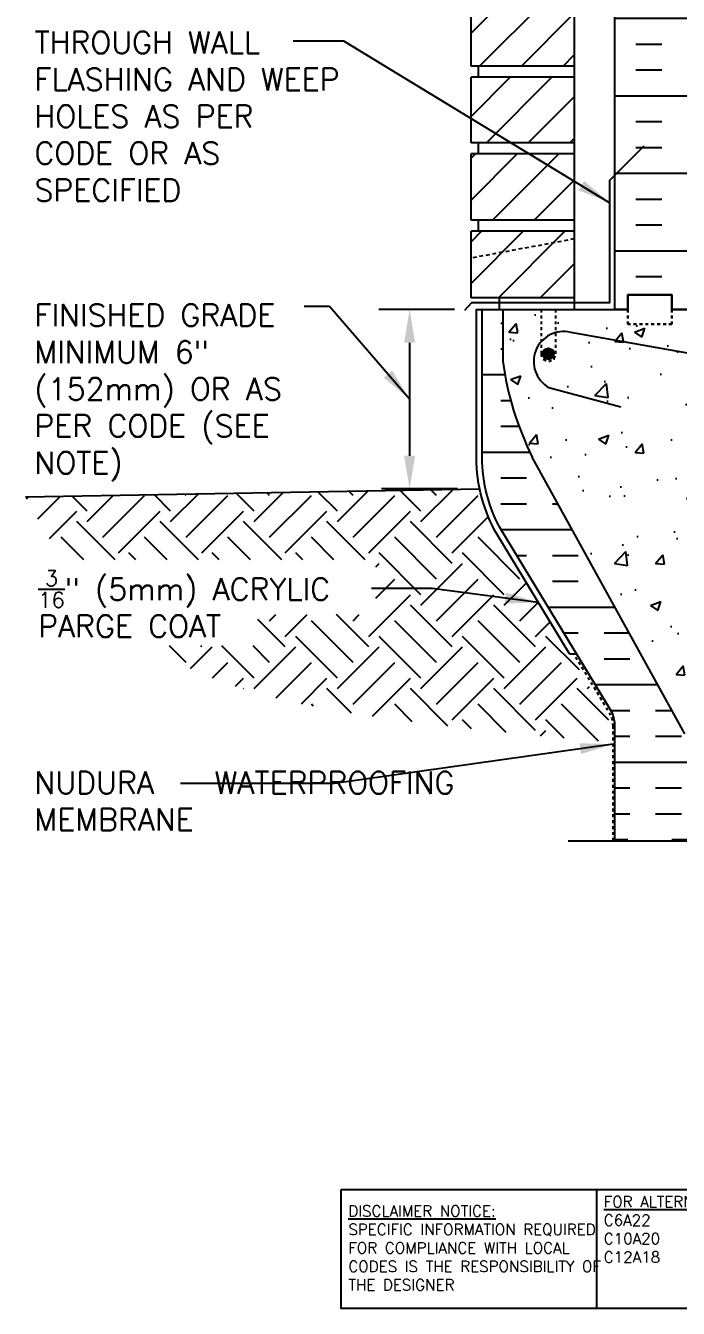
# Model space of a CAD drawing. Header units: inches. Extents: x 103.1 to 155.7, y -23.7 to 47.2.
# Drawn here: x 103.11 to 125.25, y -23.66 to 19.79 of the extents above; entities that cross this region are included whole.
import ezdxf

# ---------------------------------------------------------------- set-up
doc = ezdxf.new("R2010")
doc.units = ezdxf.units.IN
doc.header["$LTSCALE"] = 0.5
doc.header["$MEASUREMENT"] = 0
for name, pattern in [('DASHED2', [0.375, 0.25, -0.125]), ('DASHEDX2', [1.5, 1, -0.5]), ('HIDDEN2', [0.1875, 0.125, -0.0625])]:
    doc.linetypes.add(name, pattern=pattern)
for name, color, linetype in [('HATCH', 12, 'Continuous'), ('Hidden2', 12, 'HIDDEN2'), ('line25', 2, 'Continuous'), ('LINE3', 3, 'Continuous'), ('LINE50', 5, 'Continuous'), ('LINE9', 9, 'Continuous'), ('TEXT', 4, 'Continuous')]:
    doc.layers.add(name, color=color, linetype=linetype)
doc.styles.add('DIM', font='romans.shx', dxfattribs={"width": 0.7})
doc.styles.add('ROMANS', font='romans.shx', dxfattribs={"height": 1.125})
doc.styles.get("Standard").update_dxf_attribs({"font": 'romans.shx', "height": 1.125})
doc.dimstyles.new('ext_12', dxfattribs={"dimscale": 12, "dimtxt": 0.09375, "dimasz": 0.09375, "dimexe": 0.09375, "dimexo": 0.0625, "dimgap": 0.0625, "dimtad": 1, "dimdec": 1, "dimzin": 3, "dimdsep": 46, "dimlunit": 4, "dimtxsty": 'DIM', "dimcen": 0.09, "dimdle": 0.09375, "dimclrt": 4, "dimadec": 0, "dimazin": 0, "dimtfac": 1, "dimtdec": 1, "dimtmove": 2, "dimatfit": 3, "dimfxl": 1, "dimfrac": 2, "dimtolj": 1, "dimtzin": 0, "dimarcsym": 0})

# ---------------------------------------------------------------- blocks, each defined once
blk = doc.blocks.new('A$C3BE81C1F')
at = {"layer": 'LINE3'}
for p, q in [((6.106, 0.764), (-3.267, 2.437)), ((-4.004, 0.572), (-1.571, -0.08)), ((7.335, -7.021), (7.335, -0.712))]:
    blk.add_line(p, q, dxfattribs=at)
for centre, radius, start, end in [((-3.509, 1.454), 1.012, 76.184, 240.6907), ((5.835, -0.712), 1.5, 360, 79.5785)]:
    blk.add_arc(centre, radius, start, end, dxfattribs=at)

msp = doc.modelspace()

# ---------------------------------------------------------------- hatches: boundary and pattern name
at = {"layer": 'HATCH'}
h = msp.add_hatch(dxfattribs=at)
h.set_pattern_fill('ANSI31', color=256, scale=8, style=0)
h.set_pattern_definition([(45, (111.9186, -20.6992), (-0.707107, 0.707107), [])])
h.paths.add_polyline_path([(121.72, 12.826), (118.22, 12.826), (118.22, 10.576), (121.72, 10.576)])
h.paths.add_polyline_path([(121.72, 15.451), (118.22, 15.451), (118.22, 13.201), (121.72, 13.201)])
h.paths.add_polyline_path([(121.72, 18.046), (118.22, 18.046), (118.22, 15.826), (121.72, 15.826)])
h.paths.add_polyline_path([(121.72, 20.671), (118.22, 20.671), (118.22, 18.421), (121.72, 18.421)])
h.paths.add_polyline_path([(121.72, 23.271), (120.095, 23.271), (120.095, 23.296), (118.22, 23.296), (118.22, 21.046), (121.72, 21.046)])
h.paths.add_polyline_path([(121.72, 25.921), (118.22, 25.921), (118.22, 23.671), (121.72, 23.671)])
h.paths.add_polyline_path([(121.72, 28.546), (118.22, 28.546), (118.22, 26.296), (121.72, 26.296)])
h.paths.add_polyline_path([(121.72, 31.171), (118.22, 31.171), (118.22, 28.921), (121.72, 28.921)])
h.paths.add_polyline_path([(121.72, 33.771), (120.095, 33.771), (120.095, 33.796), (118.22, 33.796), (118.22, 31.546), (121.72, 31.546)])
h.paths.add_polyline_path([(121.72, 36.391), (118.22, 36.391), (118.22, 34.171), (121.72, 34.171)])
h.paths.add_polyline_path([(121.72, 39.016), (118.22, 39.016), (118.22, 36.766), (121.72, 36.766)])
h.paths.add_polyline_path([(121.72, 41.641), (118.22, 41.641), (118.22, 39.391), (121.72, 39.391)])
h.paths.add_polyline_path([(121.72, 44.241), (120.095, 44.241), (120.095, 44.266), (118.22, 44.266), (118.22, 42.016), (121.72, 42.016)])
h.paths.add_polyline_path([(121.72, 46.176), (118.22, 46.176), (118.22, 44.641), (121.72, 44.641)])
h = msp.add_hatch(dxfattribs=at)
h.set_pattern_fill('INSUL', color=256, scale=7, style=0)
h.set_pattern_definition([(0, (-2800.4416, -386.834), (0, 2.625), []), (0, (-2800.4416, -385.959), (0, 2.625), [0.875, -0.875]), (0, (-2800.4416, -385.084), (0, 2.625), [0.875, -0.875])])
h.paths.add_polyline_path([(123.095, 10.176), (123.532, 10.176), (123.532, 10.676), (125.032, 10.676), (125.032, 10.176), (125.72, 10.176), (125.72, 28.176), (125.032, 28.176), (125.032, 28.676), (123.532, 28.676), (123.532, 28.176), (123.095, 28.176)])
h = msp.add_hatch(dxfattribs=at)
h.set_pattern_fill('INSUL', color=256, scale=7, style=0)
h.set_pattern_definition([(0, (-2876.7708, -430.4066), (0, 2.625), []), (0, (-2876.7708, -429.5316), (0, 2.625), [0.875, -0.875]), (0, (-2876.7708, -428.6566), (0, 2.625), [0.875, -0.875])])
h.paths.add_polyline_path([(120.295, 5.176, -0.079579), (119.295, 8.426), (119.295, 10.176), (118.595, 10.176), (118.595, 5.176, 0.131652), (119.265, 2.676), (123.003, -3.474, -0.10438), (123.095, -3.949), (123.095, -7.824), (123.532, -7.824), (123.532, -7.324), (125.032, -7.324), (125.032, -7.824), (125.72, -7.824), (125.72, -4.574), (125.47, -4.574), (125.47, -4.199)])
h = msp.add_hatch(dxfattribs=at)
h.set_pattern_fill('AR-CONC', color=256, scale=0.5, style=0)
h.set_pattern_definition([(50, (77.044, -9.0785), (3.5863, -0.31376), [0.375, -4.125]), (355, (77.044, -9.0785), (-0.69376, 3.76096), [0.3, -3.3]), (100.4514, (77.343, -9.1047), (2.89255, 3.4472), [0.3187, -3.5057]), (46.184, (77.044, -8.0785), (5.3362, -0.8276), [0.5625, -6.1875]), (96.636, (77.4887, -8.1475), (4.6733, 4.8706), [0.47805, -5.25856]), (351.184, (77.044, -8.0785), (4.6733, 4.8706), [0.45, -4.95]), (21, (77.544, -8.3285), (2.98454, -2.0131), [0.375, -4.125]), (326, (77.544, -8.3285), (1.21658, 3.62575), [0.3, -3.3]), (71.4514, (77.7927, -8.4963), (4.20111, 1.61265), [0.3187, -3.5057]), (37.5, (77.044, -9.0785), (0.0608, 1.66447), [0, -3.26, 0, -3.35, 0, -3.3125]), (7.5, (77.044, -9.0785), (1.31535, 1.97206), [0, -1.91, 0, -3.185, 0, -1.2625]), (327.5, (75.929, -9.0785), (2.669112, -0.112774), [0, -1.25, 0, -3.9, 0, -5.175]), (317.5, (75.429, -9.0785), (2.91593, 0.50052), [0, -1.625, 0, -2.59, 0, -3.675])])
h.paths.add_polyline_path([(125.47, -4.199), (125.47, -4.574), (125.72, -4.574), (125.72, 8.677), (121.808, 9.375, 0.119457), (121.095, 9.328), (121.095, 8.676, -1), (120.595, 8.676), (120.595, 10.176), (119.295, 10.176), (119.295, 8.426, 0.079579), (120.295, 5.176)])
h.paths.add_polyline_path([(125.72, 10.176), (125.032, 10.176), (125.032, 9.676), (123.532, 9.676), (123.532, 10.176), (123.095, 10.176), (121.095, 10.176), (121.095, 9.328, -0.121925), (121.822, 9.373), (125.72, 8.677)], flags=17)
h = msp.add_hatch(dxfattribs=at)
h.set_pattern_fill('EARTH', color=256, scale=8, angle=45, style=0)
h.set_pattern_definition([(45, (111.9186, -20.6992), (2e-16, 2.82843), [2, -2]), (45, (111.3883, -20.1688), (2e-16, 2.82843), [2, -2]), (45, (110.858, -19.6385), (2e-16, 2.82843), [2, -2]), (135, (110.858, -19.285), (-2.82843, 4e-16), [2, -2]), (135, (111.3883, -18.7546), (-2.82843, 4e-16), [2, -2]), (135, (111.9186, -18.2243), (-2.82843, 4e-16), [2, -2])])
edge = h.paths.add_edge_path()
edge.add_line((122.907, -4.483), (122.907, -3.948))
edge.add_arc((121.924, -3.93), 0.984, 358.9719, 382.1268)
edge.add_line((122.835, -3.559), (121.555, -1.482))
edge.add_line((121.555, -1.482), (120.244, 0.674))
edge.add_line((120.244, 0.674), (119.301, 0.148))
edge.add_line((119.301, 0.148), (112.966, -3.278))
edge.add_line((112.966, -3.278), (113.728, -3.426))
edge.add_line((113.728, -3.426), (115.507, -3.698))
edge.add_line((115.507, -3.698), (117.624, -3.962))
edge.add_line((117.624, -3.962), (120.135, -4.227))
edge.add_line((120.135, -4.227), (122.907, -4.483))
edge = h.paths.add_edge_path()
edge.add_line((110.991, -1.218), (107.315, -1.218))
edge.add_line((107.315, -1.218), (107.978, -1.626))
edge.add_line((107.978, -1.626), (108.889, -2.076))
edge.add_line((108.889, -2.076), (109.869, -2.47))
edge.add_line((109.869, -2.47), (110.965, -2.82))
edge.add_line((110.965, -2.82), (112.233, -3.136))
edge.add_line((112.233, -3.136), (112.966, -3.278))
edge.add_line((112.966, -3.278), (119.301, 0.148))
edge.add_line((119.301, 0.148), (120.244, 0.674))
edge.add_line((120.244, 0.674), (119.104, 2.55))
edge.add_arc((123.595, 5.146), 5.187, 191.6439, 210.0236, ccw=False)
edge.add_line((118.514, 4.099), (103.114, 3.83))
edge.add_line((103.114, 3.83), (103.19, 3.679))
edge.add_line((103.19, 3.679), (103.961, 2.351))
edge.add_line((103.961, 2.351), (104.413, 1.694))
edge.add_line((104.413, 1.694), (114.989, 1.694))
edge.add_line((114.989, 1.694), (114.989, -0.157))
edge.add_line((114.989, -0.157), (110.991, -0.157))
edge.add_line((110.991, -0.157), (110.991, -1.218))
at = {"layer": 'LINE3'}
msp.add_hatch(color=256, dxfattribs=at).paths.add_polyline_path([(120.657, 8.676, 1), (121.032, 8.676, 1)])

# ---------------------------------------------------------------- linework, layer by layer
at = {"layer": 'Hidden2', "color": 9}
for p, q in [((119.295, 10.176), (120.595, 10.176)), ((121.095, 10.176), (123.095, 10.176))]:
    msp.add_line(p, q, dxfattribs=at)
at = {"layer": 'Hidden2'}
for p, q in [((119.295, 10.176), (120.595, 10.176)), ((120.595, 10.176), (120.595, 8.676)), ((121.095, 10.176), (123.095, 10.176)), ((121.095, 8.676), (121.095, 10.176))]:
    msp.add_line(p, q, dxfattribs=at)
msp.add_arc((120.845, 8.676), 0.25, 180, 0, dxfattribs=at)
at = {"layer": 'line25'}
for p, q in [((121.72, 46.176), (121.72, 10.201)), ((118.22, 18.421), (118.22, 20.671)), ((121.72, 18.421), (118.22, 18.421)), ((118.47, 18.046), (118.47, 18.421)), ((121.72, 18.046), (118.22, 18.046)), ((118.22, 15.826), (118.22, 18.046)), ((121.72, 15.826), (118.22, 15.826)), ((118.47, 15.451), (118.47, 15.826)), ((121.72, 15.451), (118.22, 15.451)), ((118.22, 13.201), (118.22, 15.451)), ((121.72, 13.201), (118.22, 13.201)), ((118.47, 12.826), (118.47, 13.201)), ((121.72, 12.826), (118.22, 12.826)), ((118.22, 10.576), (118.22, 12.826)), ((121.72, 10.576), (118.22, 10.576)), ((119.17, 10.576), (119.17, 10.201)), ((119.295, 10.176), (119.295, 8.426)), ((125.47, -4.199), (120.295, 5.176))]:
    msp.add_line(p, q, dxfattribs=at)
msp.add_arc((129.94, 9.922), 10.75, 188.0028, 206.2026, dxfattribs=at)
at = {"layer": 'LINE3'}
msp.add_circle((120.845, 8.676), 0.188, dxfattribs=at)
at = {"layer": 'LINE50'}
for p, q in [((123.095, 10.176), (123.095, 28.176)), ((103.114, 3.83), (118.514, 4.099))]:
    msp.add_line(p, q, dxfattribs=at)
for points in [[(125.72, 10.176), (125.032, 10.176), (125.032, 10.676), (123.532, 10.676), (123.532, 10.176), (123.095, 10.176)], [(123.095, 10.176), (123.532, 10.176), (123.532, 10.676), (125.032, 10.676), (125.032, 10.176), (125.72, 10.176)], [(123.095, 10.176), (123.532, 10.176), (123.532, 10.676), (125.032, 10.676), (125.032, 10.176), (125.72, 10.176)]]:
    msp.add_lwpolyline(points, dxfattribs=at)
msp.add_lwpolyline([(123.095, -7.824), (123.095, -3.949, 0.10438), (123.003, -3.474), (119.265, 2.676, -0.131652), (118.595, 5.176), (118.595, 10.176), (119.295, 10.176)], format="xyb", dxfattribs=at)
at = {"layer": 'LINE9'}
for p, q in [((122.921, 14.55), (124.095, 15.725)), ((121.555, -1.482), (121.774, -1.482)), ((121.51, -7.824), (128.72, -7.824))]:
    msp.add_line(p, q, dxfattribs=at)
at = {"layer": 'LINE9', "linetype": 'DASHED2'}
msp.add_line((121.72, 12.566), (118.22, 11.919), dxfattribs=at)
at = {"layer": 'LINE9'}
msp.add_lwpolyline([(122.921, 14.55), (122.921, 10.4), (118.233, 10.4), (117.995, 10.141)], dxfattribs=at)
msp.add_lwpolyline([(121.555, -1.482), (119.104, 2.55, -0.131757), (118.407, 5.146), (118.407, 10.176), (123.095, 10.176)], format="xyb", dxfattribs=at)
at = {"layer": 'LINE9', "linetype": 'DASHED2', "ltscale": 0.15}
msp.add_lwpolyline([(125.032, 10.176), (125.032, 10.176), (125.032, 9.676), (123.532, 9.676), (123.532, 10.176), (123.532, 10.176)], dxfattribs=at)
at = {"layer": 'LINE9', "color": 8, "linetype": 'DASHED2', "ltscale": 0.15}
msp.add_lwpolyline([(123.532, 10.176), (123.532, 10.176), (123.532, 9.676), (125.032, 9.676), (125.032, 10.176), (125.032, 10.176)], dxfattribs=at)
at = {"layer": 'LINE9', "linetype": 'DASHEDX2', "ltscale": 0.1}
msp.add_lwpolyline([(123.035, -7.824), (123.035, -3.942, 0.10078), (122.966, -3.568), (121.698, -1.482)], format="xyb", dxfattribs=at)
at = {"layer": 'TEXT'}
for p, q in [((117.657, 10.176), (115.098, 10.176)), ((116.137, 9.051), (116.137, 5.224)), ((117.764, 4.099), (115.178, 4.099))]:
    msp.add_line(p, q, dxfattribs=at)
msp.add_lwpolyline([(113.814, -19.635), (122.469, -19.635), (122.469, -23.661), (113.814, -23.661)], close=True, dxfattribs=at)
msp.add_lwpolyline([(122.469, -19.635), (134.243, -19.635), (134.243, -23.661), (122.469, -23.661)], dxfattribs=at)
for points in [[(115.949, 9.051), (116.324, 9.051), (116.137, 10.176)], [(115.949, 5.224), (116.324, 5.224), (116.137, 4.099)]]:
    msp.add_solid(points, dxfattribs=at)

# ---------------------------------------------------------------- block references
at = {"layer": 'TEXT', "linetype": 'Continuous'}
msp.add_blockref('A$C3BE81C1F', (124.866, 6.964), dxfattribs=at)

# ---------------------------------------------------------------- texts
at = {"layer": 'TEXT', "char_height": 0.75, "attachment_point": 4, "style": 'ROMANS'}
for s, insert, width in [('THROUGH WALL FLASHING AND WEEP HOLES AS PER CODE OR AS SPECIFIED', (103.416, 16.723), 11.43486), ('FINISHED GRADE MINIMUM 6" (152mm) OR AS PER CODE (SEE NOTE)', (103.416, 7.361), 10.75183), ('\\A1;{\\H0.7x;\\S3/16;}" (5mm) ACRYLIC PARGE COAT', (103.541, 0.205), 11.43486), ('NUDURA    WATERPROOFING MEMBRANE ', (103.416, -6.478), 16.25496)]:
    msp.add_mtext(s, dxfattribs=dict(at, insert=insert, width=width))
at = {"layer": 'TEXT', "char_height": 0.375, "attachment_point": 4}
for s, insert, width in [('{\\LFOR ALTERNATE CORE THICKNESS SEE:\\P}C6A22\\PC10A20\\PC12A18', (122.72, -20.986), 15.5553), ('{\\LDISCLAIMER NOTICE:}\\PSPECIFIC INFORMATION REQUIRED FOR COMPLIANCE WITH LOCAL CODES IS THE RESPONSIBILITY OF THE DESIGNER', (114.058, -21.613), 9.3349)]:
    msp.add_mtext(s, dxfattribs=dict(at, insert=insert, width=width))

# ---------------------------------------------------------------- leaders
at = {"layer": 'TEXT'}
for points in [[(122.921, 13.793), (113.906, 19.266), (112.186, 19.266)], [(116.137, 7.137), (113.425, 10.284), (112.565, 10.284)]]:
    msp.add_leader(points, dimstyle='ext_12', dxfattribs=at)
for points in [[(120.499, 0.255), (116.904, 0.722), (114.841, 0.722)], [(123.035, -4.545), (113.589, -5.875), (108.364, -5.875)]]:
    msp.add_leader(points, dimstyle='ext_12', override={"dimgap": 0.0625, "dimtad": 0}, dxfattribs=at)

doc.saveas('drawing.dxf')
